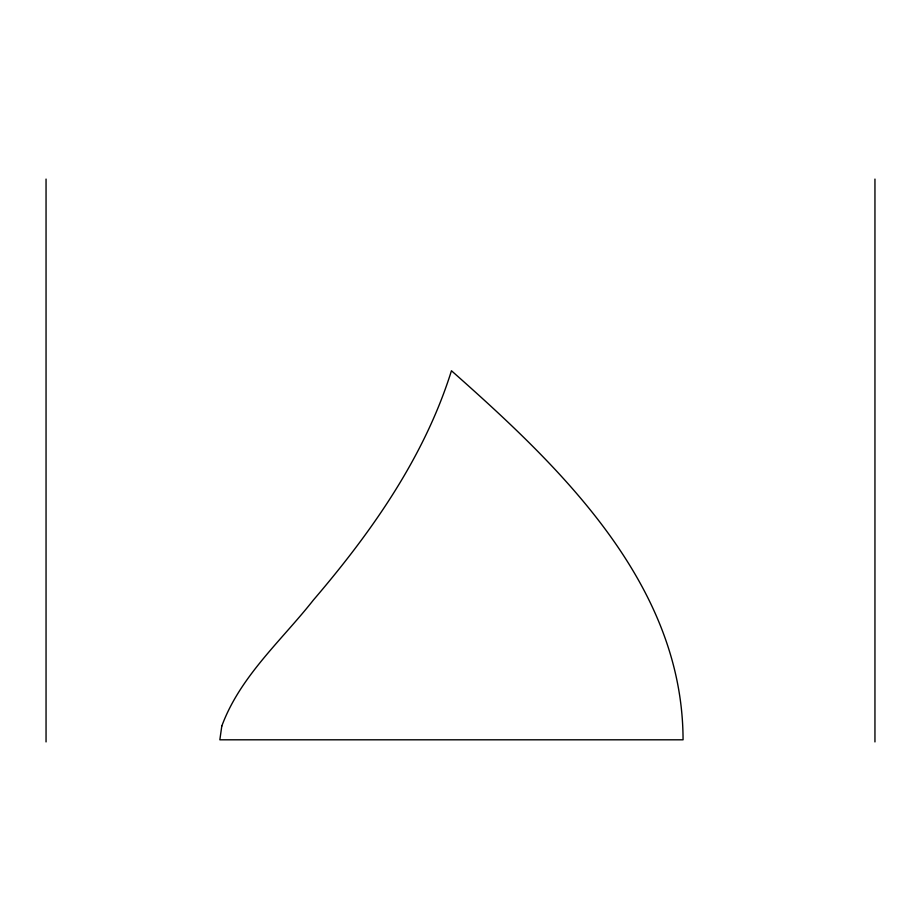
<?xml version="1.0" encoding="UTF-8"?>
<svg xmlns="http://www.w3.org/2000/svg" width="921" height="921" viewBox="0 0 921 921"><rect width="100%" height="100%" fill="white"/><g stroke="black" fill="none" stroke-linecap="round" stroke-linejoin="round"><path stroke-width="1.38" d="M874.95 179.077L874.95 741.923M46.05 179.077L46.05 741.923M221.8 726.07L219.843 739.805L683.06 739.805C682.818 583.73 559.864 466.682 451.451 370.749C424.454 457.012 371.589 532.05 313.382 600.055C281.412 640.648 240.024 676.544 221.8 726.07"/></g></svg>
